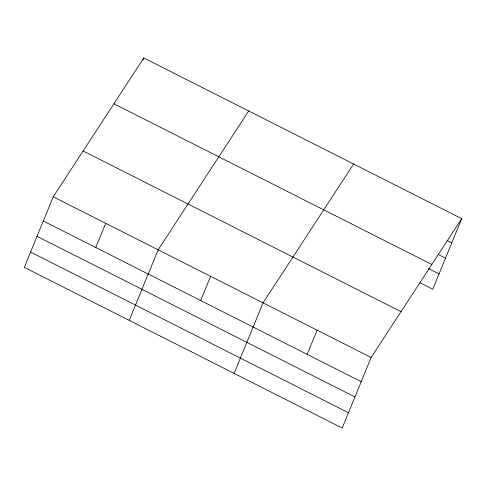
<?xml version="1.0" encoding="UTF-8"?>
<svg xmlns="http://www.w3.org/2000/svg" width="486" height="486" viewBox="0 0 486 486"><rect width="100%" height="100%" fill="white"/><g stroke="black" fill="none" stroke-linecap="round" stroke-linejoin="round"><path stroke-width="0.73" d="M53.235 196.8L24.3 267.355L342.211 428.032L371.146 357.477L461.7 218.645L143.789 57.968L53.235 196.8L371.146 357.477M142.939 60.045L143.789 57.968M95.766 247.514L105.693 223.311M129.209 320.377L158.144 249.822L248.698 110.996M200.675 300.536L210.602 276.34M234.124 373.4L263.06 302.851L353.608 164.019M307.176 354.361L317.103 330.164M461.7 218.645L432.765 289.2L419.928 282.712M447.047 240.455L451.773 242.848M438.068 254.385L445.504 258.145M113.906 103.785L431.817 264.463M428.227 268.442L439.04 273.904M83.118 150.988L401.029 311.666M43.309 221.002L361.22 381.68M37.039 236.299L354.95 396.977M30.575 252.058L348.486 412.736"/></g></svg>
